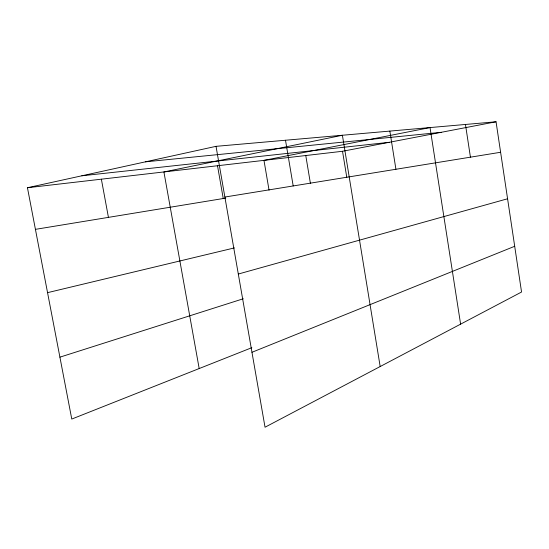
<?xml version="1.0" encoding="UTF-8"?>
<svg xmlns="http://www.w3.org/2000/svg" width="549" height="549" viewBox="0 0 549 549"><rect width="100%" height="100%" fill="white"/><g stroke="black" fill="none" stroke-linecap="round" stroke-linejoin="round"><path stroke-width="0.82" d="M251.964 352.286L514.701 246.281M251.84 347.675L71.768 419.059L27.45 187.737L216.025 146.336L496.049 121.782L521.55 292.027L265.037 427.218L216.025 146.336M59.91 357.159L243.303 298.752M238.307 274.04L507.578 198.772M47.55 292.658L234.437 247.908M27.45 187.737L342.521 151.277L496.049 121.782M35.424 229.352L225.749 198.114M224.87 197.043L500.613 152.272M81.842 175.797L389.159 142.321M145.423 161.838L441.19 132.323M101.366 179.187L108.434 217.37M199.184 368.544L163.911 171.947L342.398 135.253L380.169 366.54M217.514 165.743L223.244 198.525M269.051 190.153L263.973 160.37L430.025 127.574L460.611 324.143M305.772 155.532L310.411 183.352M285.501 140.242L293.193 185.946M342.521 151.277L346.79 177.382M389.845 131.094L395.925 169.27M465.456 124.465L470.438 157.172"/></g></svg>
